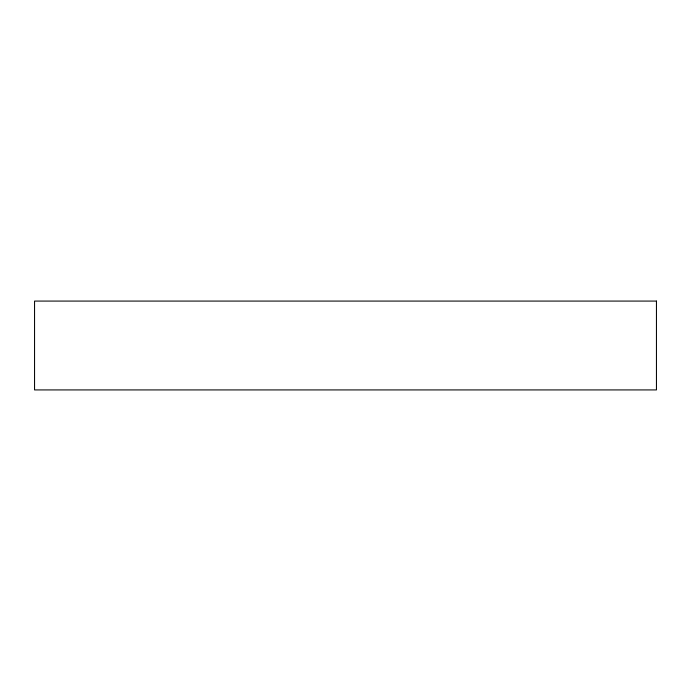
<?xml version="1.0" encoding="UTF-8"?>
<svg xmlns="http://www.w3.org/2000/svg" width="691" height="691" viewBox="0 0 691 691"><rect width="100%" height="100%" fill="white"/><g stroke="black" fill="none" stroke-linecap="round" stroke-linejoin="round"><path stroke-width="1.04" d="M656.45 301.077L34.55 301.077L34.55 389.923L656.45 389.923L656.45 301.077"/></g></svg>
